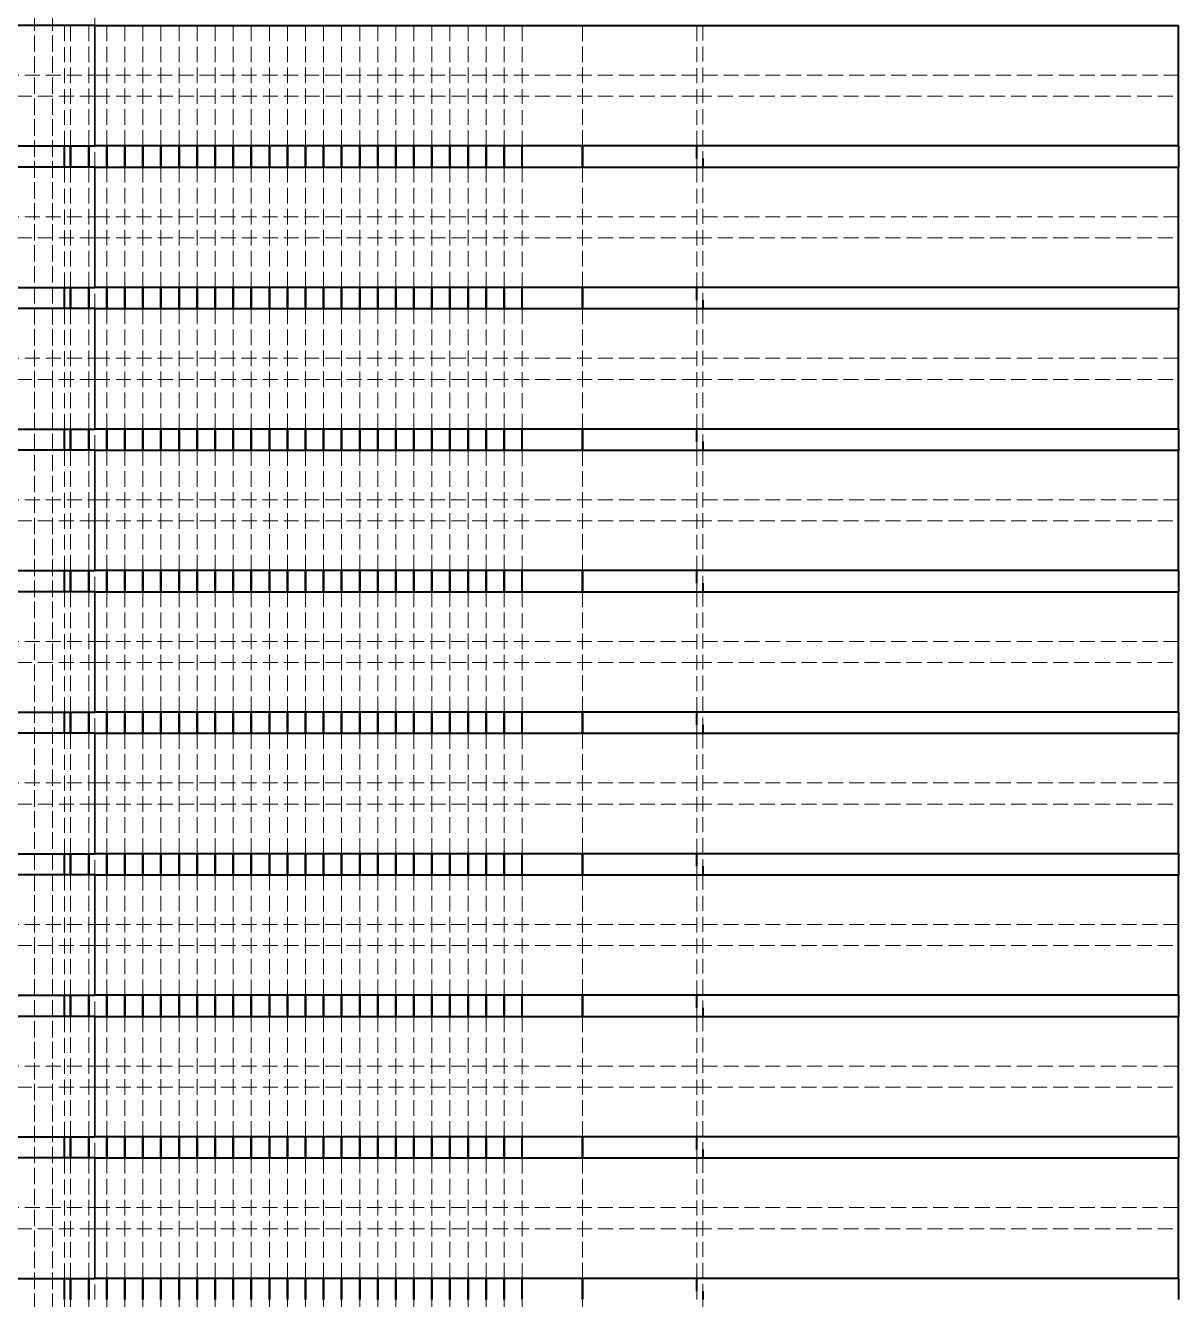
# Model space of a CAD drawing. Header units: millimetres. Extents: x 0 to 630, y 0 to 446.
# Drawn here: x 362.35 to 381.5, y 157.07 to 178.22 of the extents above; entities that cross this region are included whole.
import ezdxf

# ---------------------------------------------------------------- set-up
doc = ezdxf.new("R2010")
doc.units = ezdxf.units.MM
doc.header["$LTSCALE"] = 1.5
doc.linetypes.add('DASHED', pattern=[0.2067, 0.1654, -0.0413])
for name, color, linetype, lineweight, true_color in [('가려진 것(ISO)', 2, 'DASHED', 18, 0xffff00), ('가려진 좁은 것(ISO)', 2, 'DASHED', 18, 0xffff00), ('가시적인 것(ISO)', 3, 'Continuous', 40, 0x00ff00), ('가시적인 좁은 것(ISO)', 3, 'Continuous', 35, 0x00ff00)]:
    doc.layers.add(name, color=color, linetype=linetype, lineweight=lineweight, true_color=true_color)

msp = doc.modelspace()

# ---------------------------------------------------------------- linework, layer by layer
at = {"layer": '가려진 것(ISO)'}
for p, q in [((362.502, 138.444), (362.502, 239.319)), ((362.502, 239.319), (362.502, 138.444)), ((362.802, 138.444), (362.802, 239.319)), ((362.802, 239.319), (362.802, 138.444)), ((363.002, 176.219), (363.002, 178.219)), ((363.102, 176.219), (363.102, 178.219)), ((363.102, 178.219), (363.102, 176.219)), ((363.402, 176.219), (363.402, 178.219)), ((363.402, 178.219), (363.402, 176.219)), ((363.702, 176.219), (363.702, 178.219)), ((363.702, 178.219), (363.702, 176.219)), ((364.002, 176.219), (364.002, 178.219)), ((364.002, 178.219), (364.002, 176.219)), ((364.302, 176.219), (364.302, 178.219)), ((364.302, 178.219), (364.302, 176.219)), ((364.602, 176.219), (364.602, 178.219)), ((364.602, 178.219), (364.602, 176.219)), ((364.902, 176.219), (364.902, 178.219)), ((364.902, 178.219), (364.902, 176.219)), ((365.202, 176.219), (365.202, 178.219)), ((365.202, 178.219), (365.202, 176.219)), ((365.502, 176.219), (365.502, 178.219)), ((365.502, 178.219), (365.502, 176.219)), ((365.802, 176.219), (365.802, 178.219)), ((365.802, 178.219), (365.802, 176.219)), ((366.102, 176.219), (366.102, 178.219)), ((366.102, 178.219), (366.102, 176.219)), ((366.402, 176.219), (366.402, 178.219)), ((366.402, 178.219), (366.402, 176.219)), ((366.702, 176.219), (366.702, 178.219)), ((366.702, 178.219), (366.702, 176.219)), ((367.002, 176.219), (367.002, 178.219)), ((367.002, 178.219), (367.002, 176.219)), ((367.302, 176.219), (367.302, 178.219)), ((367.302, 178.219), (367.302, 176.219)), ((367.602, 176.219), (367.602, 178.219)), ((367.602, 178.219), (367.602, 176.219)), ((367.902, 176.219), (367.902, 178.219)), ((367.902, 178.219), (367.902, 176.219)), ((368.202, 176.219), (368.202, 178.219)), ((368.202, 178.219), (368.202, 176.219)), ((368.502, 176.219), (368.502, 178.219)), ((368.502, 178.219), (368.502, 176.219)), ((368.802, 176.219), (368.802, 178.219)), ((368.802, 178.219), (368.802, 176.219)), ((369.102, 176.219), (369.102, 178.219)), ((369.102, 178.219), (369.102, 176.219)), ((369.402, 176.219), (369.402, 178.219)), ((369.402, 178.219), (369.402, 176.219)), ((369.702, 176.219), (369.702, 178.219)), ((369.702, 178.219), (369.702, 176.219)), ((370.002, 176.219), (370.002, 178.219)), ((370.002, 178.219), (370.002, 176.219)), ((370.302, 176.219), (370.302, 178.219)), ((370.302, 178.219), (370.302, 176.219)), ((370.602, 176.219), (370.602, 178.219)), ((371.602, 176.219), (371.602, 178.219)), ((371.602, 178.219), (371.602, 176.219)), ((373.602, 178.219), (373.602, 176.01)), ((363.002, 173.869), (363.002, 175.869)), ((363.102, 173.869), (363.102, 175.869)), ((363.102, 175.869), (363.102, 173.869)), ((363.402, 173.869), (363.402, 175.869)), ((363.402, 175.869), (363.402, 173.869)), ((363.702, 173.869), (363.702, 175.869)), ((363.702, 175.869), (363.702, 173.869)), ((364.002, 173.869), (364.002, 175.869)), ((364.002, 175.869), (364.002, 173.869)), ((364.302, 173.869), (364.302, 175.869)), ((364.302, 175.869), (364.302, 173.869)), ((364.602, 173.869), (364.602, 175.869)), ((364.602, 175.869), (364.602, 173.869)), ((364.902, 173.869), (364.902, 175.869)), ((364.902, 175.869), (364.902, 173.869)), ((365.202, 173.869), (365.202, 175.869)), ((365.202, 175.869), (365.202, 173.869)), ((365.502, 173.869), (365.502, 175.869)), ((365.502, 175.869), (365.502, 173.869)), ((365.802, 173.869), (365.802, 175.869)), ((365.802, 175.869), (365.802, 173.869)), ((366.102, 173.869), (366.102, 175.869)), ((366.102, 175.869), (366.102, 173.869)), ((366.402, 173.869), (366.402, 175.869)), ((366.402, 175.869), (366.402, 173.869)), ((366.702, 173.869), (366.702, 175.869)), ((366.702, 175.869), (366.702, 173.869)), ((367.002, 173.869), (367.002, 175.869)), ((367.002, 175.869), (367.002, 173.869)), ((367.302, 173.869), (367.302, 175.869)), ((367.302, 175.869), (367.302, 173.869)), ((367.602, 173.869), (367.602, 175.869)), ((367.602, 175.869), (367.602, 173.869)), ((367.902, 173.869), (367.902, 175.869)), ((367.902, 175.869), (367.902, 173.869)), ((368.202, 173.869), (368.202, 175.869)), ((368.202, 175.869), (368.202, 173.869)), ((368.502, 173.869), (368.502, 175.869)), ((368.502, 175.869), (368.502, 173.869)), ((368.802, 173.869), (368.802, 175.869)), ((368.802, 175.869), (368.802, 173.869)), ((369.102, 173.869), (369.102, 175.869)), ((369.102, 175.869), (369.102, 173.869)), ((369.402, 173.869), (369.402, 175.869)), ((369.402, 175.869), (369.402, 173.869)), ((369.702, 173.869), (369.702, 175.869)), ((369.702, 175.869), (369.702, 173.869)), ((370.002, 173.869), (370.002, 175.869)), ((370.002, 175.869), (370.002, 173.869)), ((370.302, 173.869), (370.302, 175.869)), ((370.302, 175.869), (370.302, 173.869)), ((370.602, 173.869), (370.602, 175.869)), ((371.602, 173.869), (371.602, 175.869)), ((371.602, 175.869), (371.602, 173.869)), ((373.602, 175.869), (373.602, 173.66)), ((363.002, 171.519), (363.002, 173.519)), ((363.102, 171.519), (363.102, 173.519)), ((363.102, 173.519), (363.102, 171.519)), ((363.402, 171.519), (363.402, 173.519)), ((363.402, 173.519), (363.402, 171.519)), ((363.702, 171.519), (363.702, 173.519)), ((363.702, 173.519), (363.702, 171.519)), ((364.002, 171.519), (364.002, 173.519)), ((364.002, 173.519), (364.002, 171.519)), ((364.302, 171.519), (364.302, 173.519)), ((364.302, 173.519), (364.302, 171.519)), ((364.602, 171.519), (364.602, 173.519)), ((364.602, 173.519), (364.602, 171.519)), ((364.902, 171.519), (364.902, 173.519)), ((364.902, 173.519), (364.902, 171.519)), ((365.202, 171.519), (365.202, 173.519)), ((365.202, 173.519), (365.202, 171.519)), ((365.502, 171.519), (365.502, 173.519)), ((365.502, 173.519), (365.502, 171.519)), ((365.802, 171.519), (365.802, 173.519)), ((365.802, 173.519), (365.802, 171.519)), ((366.102, 171.519), (366.102, 173.519)), ((366.102, 173.519), (366.102, 171.519)), ((366.402, 171.519), (366.402, 173.519)), ((366.402, 173.519), (366.402, 171.519)), ((366.702, 171.519), (366.702, 173.519)), ((366.702, 173.519), (366.702, 171.519)), ((367.002, 171.519), (367.002, 173.519)), ((367.002, 173.519), (367.002, 171.519)), ((367.302, 171.519), (367.302, 173.519)), ((367.302, 173.519), (367.302, 171.519)), ((367.602, 171.519), (367.602, 173.519)), ((367.602, 173.519), (367.602, 171.519)), ((367.902, 171.519), (367.902, 173.519)), ((367.902, 173.519), (367.902, 171.519)), ((368.202, 171.519), (368.202, 173.519)), ((368.202, 173.519), (368.202, 171.519)), ((368.502, 171.519), (368.502, 173.519)), ((368.502, 173.519), (368.502, 171.519)), ((368.802, 171.519), (368.802, 173.519)), ((368.802, 173.519), (368.802, 171.519)), ((369.102, 171.519), (369.102, 173.519)), ((369.102, 173.519), (369.102, 171.519)), ((369.402, 171.519), (369.402, 173.519)), ((369.402, 173.519), (369.402, 171.519)), ((369.702, 171.519), (369.702, 173.519)), ((369.702, 173.519), (369.702, 171.519)), ((370.002, 171.519), (370.002, 173.519)), ((370.002, 173.519), (370.002, 171.519)), ((370.302, 171.519), (370.302, 173.519)), ((370.302, 173.519), (370.302, 171.519)), ((370.602, 171.519), (370.602, 173.519)), ((371.602, 171.519), (371.602, 173.519)), ((371.602, 173.519), (371.602, 171.519)), ((373.602, 173.519), (373.602, 171.31)), ((363.002, 169.169), (363.002, 171.169)), ((363.102, 169.169), (363.102, 171.169)), ((363.102, 171.169), (363.102, 169.169)), ((363.402, 169.169), (363.402, 171.169)), ((363.402, 171.169), (363.402, 169.169)), ((363.702, 169.169), (363.702, 171.169)), ((363.702, 171.169), (363.702, 169.169)), ((364.002, 169.169), (364.002, 171.169)), ((364.002, 171.169), (364.002, 169.169)), ((364.302, 169.169), (364.302, 171.169)), ((364.302, 171.169), (364.302, 169.169)), ((364.602, 169.169), (364.602, 171.169)), ((364.602, 171.169), (364.602, 169.169)), ((364.902, 169.169), (364.902, 171.169)), ((364.902, 171.169), (364.902, 169.169)), ((365.202, 169.169), (365.202, 171.169)), ((365.202, 171.169), (365.202, 169.169)), ((365.502, 169.169), (365.502, 171.169)), ((365.502, 171.169), (365.502, 169.169)), ((365.802, 169.169), (365.802, 171.169)), ((365.802, 171.169), (365.802, 169.169)), ((366.102, 169.169), (366.102, 171.169)), ((366.102, 171.169), (366.102, 169.169)), ((366.402, 169.169), (366.402, 171.169)), ((366.402, 171.169), (366.402, 169.169)), ((366.702, 169.169), (366.702, 171.169)), ((366.702, 171.169), (366.702, 169.169)), ((367.002, 169.169), (367.002, 171.169)), ((367.002, 171.169), (367.002, 169.169)), ((367.302, 169.169), (367.302, 171.169)), ((367.302, 171.169), (367.302, 169.169)), ((367.602, 169.169), (367.602, 171.169)), ((367.602, 171.169), (367.602, 169.169)), ((367.902, 169.169), (367.902, 171.169)), ((367.902, 171.169), (367.902, 169.169)), ((368.202, 169.169), (368.202, 171.169)), ((368.202, 171.169), (368.202, 169.169)), ((368.502, 169.169), (368.502, 171.169)), ((368.502, 171.169), (368.502, 169.169)), ((368.802, 169.169), (368.802, 171.169)), ((368.802, 171.169), (368.802, 169.169)), ((369.102, 169.169), (369.102, 171.169)), ((369.102, 171.169), (369.102, 169.169)), ((369.402, 169.169), (369.402, 171.169)), ((369.402, 171.169), (369.402, 169.169)), ((369.702, 169.169), (369.702, 171.169)), ((369.702, 171.169), (369.702, 169.169)), ((370.002, 169.169), (370.002, 171.169)), ((370.002, 171.169), (370.002, 169.169)), ((370.302, 169.169), (370.302, 171.169)), ((370.302, 171.169), (370.302, 169.169)), ((370.602, 169.169), (370.602, 171.169)), ((371.602, 169.169), (371.602, 171.169)), ((371.602, 171.169), (371.602, 169.169)), ((373.602, 171.169), (373.602, 168.96)), ((363.002, 166.819), (363.002, 168.819)), ((363.102, 166.819), (363.102, 168.819)), ((363.102, 168.819), (363.102, 166.819)), ((363.402, 166.819), (363.402, 168.819)), ((363.402, 168.819), (363.402, 166.819)), ((363.702, 166.819), (363.702, 168.819)), ((363.702, 168.819), (363.702, 166.819)), ((364.002, 166.819), (364.002, 168.819)), ((364.002, 168.819), (364.002, 166.819)), ((364.302, 166.819), (364.302, 168.819)), ((364.302, 168.819), (364.302, 166.819)), ((364.602, 166.819), (364.602, 168.819)), ((364.602, 168.819), (364.602, 166.819)), ((364.902, 166.819), (364.902, 168.819)), ((364.902, 168.819), (364.902, 166.819)), ((365.202, 166.819), (365.202, 168.819)), ((365.202, 168.819), (365.202, 166.819)), ((365.502, 166.819), (365.502, 168.819)), ((365.502, 168.819), (365.502, 166.819)), ((365.802, 166.819), (365.802, 168.819)), ((365.802, 168.819), (365.802, 166.819)), ((366.102, 166.819), (366.102, 168.819)), ((366.102, 168.819), (366.102, 166.819)), ((366.402, 166.819), (366.402, 168.819)), ((366.402, 168.819), (366.402, 166.819)), ((366.702, 166.819), (366.702, 168.819)), ((366.702, 168.819), (366.702, 166.819)), ((367.002, 166.819), (367.002, 168.819)), ((367.002, 168.819), (367.002, 166.819)), ((367.302, 166.819), (367.302, 168.819)), ((367.302, 168.819), (367.302, 166.819)), ((367.602, 166.819), (367.602, 168.819)), ((367.602, 168.819), (367.602, 166.819)), ((367.902, 166.819), (367.902, 168.819)), ((367.902, 168.819), (367.902, 166.819)), ((368.202, 166.819), (368.202, 168.819)), ((368.202, 168.819), (368.202, 166.819)), ((368.502, 166.819), (368.502, 168.819)), ((368.502, 168.819), (368.502, 166.819)), ((368.802, 166.819), (368.802, 168.819)), ((368.802, 168.819), (368.802, 166.819)), ((369.102, 166.819), (369.102, 168.819)), ((369.102, 168.819), (369.102, 166.819)), ((369.402, 166.819), (369.402, 168.819)), ((369.402, 168.819), (369.402, 166.819)), ((369.702, 166.819), (369.702, 168.819)), ((369.702, 168.819), (369.702, 166.819)), ((370.002, 166.819), (370.002, 168.819)), ((370.002, 168.819), (370.002, 166.819)), ((370.302, 166.819), (370.302, 168.819)), ((370.302, 168.819), (370.302, 166.819)), ((370.602, 166.819), (370.602, 168.819)), ((371.602, 166.819), (371.602, 168.819)), ((371.602, 168.819), (371.602, 166.819)), ((373.602, 168.819), (373.602, 166.61)), ((363.002, 164.469), (363.002, 166.469)), ((363.102, 164.469), (363.102, 166.469)), ((363.102, 166.469), (363.102, 164.469)), ((363.402, 164.469), (363.402, 166.469)), ((363.402, 166.469), (363.402, 164.469)), ((363.702, 164.469), (363.702, 166.469)), ((363.702, 166.469), (363.702, 164.469)), ((364.002, 164.469), (364.002, 166.469)), ((364.002, 166.469), (364.002, 164.469)), ((364.302, 164.469), (364.302, 166.469)), ((364.302, 166.469), (364.302, 164.469)), ((364.602, 164.469), (364.602, 166.469)), ((364.602, 166.469), (364.602, 164.469)), ((364.902, 164.469), (364.902, 166.469)), ((364.902, 166.469), (364.902, 164.469)), ((365.202, 164.469), (365.202, 166.469)), ((365.202, 166.469), (365.202, 164.469)), ((365.502, 164.469), (365.502, 166.469)), ((365.502, 166.469), (365.502, 164.469)), ((365.802, 164.469), (365.802, 166.469)), ((365.802, 166.469), (365.802, 164.469)), ((366.102, 164.469), (366.102, 166.469)), ((366.102, 166.469), (366.102, 164.469)), ((366.402, 164.469), (366.402, 166.469)), ((366.402, 166.469), (366.402, 164.469)), ((366.702, 164.469), (366.702, 166.469)), ((366.702, 166.469), (366.702, 164.469)), ((367.002, 164.469), (367.002, 166.469)), ((367.002, 166.469), (367.002, 164.469)), ((367.302, 164.469), (367.302, 166.469)), ((367.302, 166.469), (367.302, 164.469)), ((367.602, 164.469), (367.602, 166.469)), ((367.602, 166.469), (367.602, 164.469)), ((367.902, 164.469), (367.902, 166.469)), ((367.902, 166.469), (367.902, 164.469)), ((368.202, 164.469), (368.202, 166.469)), ((368.202, 166.469), (368.202, 164.469)), ((368.502, 164.469), (368.502, 166.469)), ((368.502, 166.469), (368.502, 164.469)), ((368.802, 164.469), (368.802, 166.469)), ((368.802, 166.469), (368.802, 164.469)), ((369.102, 164.469), (369.102, 166.469)), ((369.102, 166.469), (369.102, 164.469)), ((369.402, 164.469), (369.402, 166.469)), ((369.402, 166.469), (369.402, 164.469)), ((369.702, 164.469), (369.702, 166.469)), ((369.702, 166.469), (369.702, 164.469)), ((370.002, 164.469), (370.002, 166.469)), ((370.002, 166.469), (370.002, 164.469)), ((370.302, 164.469), (370.302, 166.469)), ((370.302, 166.469), (370.302, 164.469)), ((370.602, 164.469), (370.602, 166.469)), ((371.602, 164.469), (371.602, 166.469)), ((371.602, 166.469), (371.602, 164.469)), ((373.602, 166.469), (373.602, 164.26)), ((363.002, 162.119), (363.002, 164.119)), ((363.102, 162.119), (363.102, 164.119)), ((363.102, 164.119), (363.102, 162.119)), ((363.402, 162.119), (363.402, 164.119)), ((363.402, 164.119), (363.402, 162.119)), ((363.702, 162.119), (363.702, 164.119)), ((363.702, 164.119), (363.702, 162.119)), ((364.002, 162.119), (364.002, 164.119)), ((364.002, 164.119), (364.002, 162.119)), ((364.302, 162.119), (364.302, 164.119)), ((364.302, 164.119), (364.302, 162.119)), ((364.602, 162.119), (364.602, 164.119)), ((364.602, 164.119), (364.602, 162.119)), ((364.902, 162.119), (364.902, 164.119)), ((364.902, 164.119), (364.902, 162.119)), ((365.202, 162.119), (365.202, 164.119)), ((365.202, 164.119), (365.202, 162.119)), ((365.502, 162.119), (365.502, 164.119)), ((365.502, 164.119), (365.502, 162.119)), ((365.802, 162.119), (365.802, 164.119)), ((365.802, 164.119), (365.802, 162.119)), ((366.102, 162.119), (366.102, 164.119)), ((366.102, 164.119), (366.102, 162.119)), ((366.402, 162.119), (366.402, 164.119)), ((366.402, 164.119), (366.402, 162.119)), ((366.702, 162.119), (366.702, 164.119)), ((366.702, 164.119), (366.702, 162.119)), ((367.002, 162.119), (367.002, 164.119)), ((367.002, 164.119), (367.002, 162.119)), ((367.302, 162.119), (367.302, 164.119)), ((367.302, 164.119), (367.302, 162.119)), ((367.602, 162.119), (367.602, 164.119)), ((367.602, 164.119), (367.602, 162.119)), ((367.902, 162.119), (367.902, 164.119)), ((367.902, 164.119), (367.902, 162.119)), ((368.202, 162.119), (368.202, 164.119)), ((368.202, 164.119), (368.202, 162.119)), ((368.502, 162.119), (368.502, 164.119)), ((368.502, 164.119), (368.502, 162.119)), ((368.802, 162.119), (368.802, 164.119)), ((368.802, 164.119), (368.802, 162.119)), ((369.102, 162.119), (369.102, 164.119)), ((369.102, 164.119), (369.102, 162.119)), ((369.402, 162.119), (369.402, 164.119)), ((369.402, 164.119), (369.402, 162.119)), ((369.702, 162.119), (369.702, 164.119)), ((369.702, 164.119), (369.702, 162.119)), ((370.002, 162.119), (370.002, 164.119)), ((370.002, 164.119), (370.002, 162.119)), ((370.302, 162.119), (370.302, 164.119)), ((370.302, 164.119), (370.302, 162.119)), ((370.602, 162.119), (370.602, 164.119)), ((371.602, 162.119), (371.602, 164.119)), ((371.602, 164.119), (371.602, 162.119)), ((373.602, 164.119), (373.602, 161.91)), ((363.002, 159.769), (363.002, 161.769)), ((363.102, 159.769), (363.102, 161.769)), ((363.102, 161.769), (363.102, 159.769)), ((363.402, 159.769), (363.402, 161.769)), ((363.402, 161.769), (363.402, 159.769)), ((363.702, 159.769), (363.702, 161.769)), ((363.702, 161.769), (363.702, 159.769)), ((364.002, 159.769), (364.002, 161.769)), ((364.002, 161.769), (364.002, 159.769)), ((364.302, 159.769), (364.302, 161.769)), ((364.302, 161.769), (364.302, 159.769)), ((364.602, 159.769), (364.602, 161.769)), ((364.602, 161.769), (364.602, 159.769)), ((364.902, 159.769), (364.902, 161.769)), ((364.902, 161.769), (364.902, 159.769)), ((365.202, 159.769), (365.202, 161.769)), ((365.202, 161.769), (365.202, 159.769)), ((365.502, 159.769), (365.502, 161.769)), ((365.502, 161.769), (365.502, 159.769)), ((365.802, 159.769), (365.802, 161.769)), ((365.802, 161.769), (365.802, 159.769)), ((366.102, 159.769), (366.102, 161.769)), ((366.102, 161.769), (366.102, 159.769)), ((366.402, 159.769), (366.402, 161.769)), ((366.402, 161.769), (366.402, 159.769)), ((366.702, 159.769), (366.702, 161.769)), ((366.702, 161.769), (366.702, 159.769)), ((367.002, 159.769), (367.002, 161.769)), ((367.002, 161.769), (367.002, 159.769)), ((367.302, 159.769), (367.302, 161.769)), ((367.302, 161.769), (367.302, 159.769)), ((367.602, 159.769), (367.602, 161.769)), ((367.602, 161.769), (367.602, 159.769)), ((367.902, 159.769), (367.902, 161.769)), ((367.902, 161.769), (367.902, 159.769)), ((368.202, 159.769), (368.202, 161.769)), ((368.202, 161.769), (368.202, 159.769)), ((368.502, 159.769), (368.502, 161.769)), ((368.502, 161.769), (368.502, 159.769)), ((368.802, 159.769), (368.802, 161.769)), ((368.802, 161.769), (368.802, 159.769)), ((369.102, 159.769), (369.102, 161.769)), ((369.102, 161.769), (369.102, 159.769)), ((369.402, 159.769), (369.402, 161.769)), ((369.402, 161.769), (369.402, 159.769)), ((369.702, 159.769), (369.702, 161.769)), ((369.702, 161.769), (369.702, 159.769)), ((370.002, 159.769), (370.002, 161.769)), ((370.002, 161.769), (370.002, 159.769)), ((370.302, 159.769), (370.302, 161.769)), ((370.302, 161.769), (370.302, 159.769)), ((370.602, 159.769), (370.602, 161.769)), ((371.602, 159.769), (371.602, 161.769)), ((371.602, 161.769), (371.602, 159.769)), ((373.602, 161.769), (373.602, 159.56)), ((363.002, 157.419), (363.002, 159.419)), ((363.102, 157.419), (363.102, 159.419)), ((363.102, 159.419), (363.102, 157.419)), ((363.402, 157.419), (363.402, 159.419)), ((363.402, 159.419), (363.402, 157.419)), ((363.702, 157.419), (363.702, 159.419)), ((363.702, 159.419), (363.702, 157.419)), ((364.002, 157.419), (364.002, 159.419)), ((364.002, 159.419), (364.002, 157.419)), ((364.302, 157.419), (364.302, 159.419)), ((364.302, 159.419), (364.302, 157.419)), ((364.602, 157.419), (364.602, 159.419)), ((364.602, 159.419), (364.602, 157.419)), ((364.902, 157.419), (364.902, 159.419)), ((364.902, 159.419), (364.902, 157.419)), ((365.202, 157.419), (365.202, 159.419)), ((365.202, 159.419), (365.202, 157.419)), ((365.502, 157.419), (365.502, 159.419)), ((365.502, 159.419), (365.502, 157.419)), ((365.802, 157.419), (365.802, 159.419)), ((365.802, 159.419), (365.802, 157.419)), ((366.102, 157.419), (366.102, 159.419)), ((366.102, 159.419), (366.102, 157.419)), ((366.402, 157.419), (366.402, 159.419)), ((366.402, 159.419), (366.402, 157.419)), ((366.702, 157.419), (366.702, 159.419)), ((366.702, 159.419), (366.702, 157.419)), ((367.002, 157.419), (367.002, 159.419)), ((367.002, 159.419), (367.002, 157.419)), ((367.302, 157.419), (367.302, 159.419)), ((367.302, 159.419), (367.302, 157.419)), ((367.602, 157.419), (367.602, 159.419)), ((367.602, 159.419), (367.602, 157.419)), ((367.902, 157.419), (367.902, 159.419)), ((367.902, 159.419), (367.902, 157.419)), ((368.202, 157.419), (368.202, 159.419)), ((368.202, 159.419), (368.202, 157.419)), ((368.502, 157.419), (368.502, 159.419)), ((368.502, 159.419), (368.502, 157.419)), ((368.802, 157.419), (368.802, 159.419)), ((368.802, 159.419), (368.802, 157.419)), ((369.102, 157.419), (369.102, 159.419)), ((369.102, 159.419), (369.102, 157.419)), ((369.402, 157.419), (369.402, 159.419)), ((369.402, 159.419), (369.402, 157.419)), ((369.702, 157.419), (369.702, 159.419)), ((369.702, 159.419), (369.702, 157.419)), ((370.002, 157.419), (370.002, 159.419)), ((370.002, 159.419), (370.002, 157.419)), ((370.302, 157.419), (370.302, 159.419)), ((370.302, 159.419), (370.302, 157.419)), ((370.602, 157.419), (370.602, 159.419)), ((371.602, 157.419), (371.602, 159.419)), ((371.602, 159.419), (371.602, 157.419)), ((373.602, 159.419), (373.602, 157.21)), ((363.002, 155.069), (363.002, 157.069)), ((363.102, 155.069), (363.102, 157.069)), ((363.102, 157.069), (363.102, 155.069)), ((363.402, 155.069), (363.402, 157.069)), ((363.402, 157.069), (363.402, 155.069)), ((363.702, 155.069), (363.702, 157.069)), ((363.702, 157.069), (363.702, 155.069)), ((364.002, 155.069), (364.002, 157.069)), ((364.002, 157.069), (364.002, 155.069)), ((364.302, 155.069), (364.302, 157.069)), ((364.302, 157.069), (364.302, 155.069)), ((364.602, 155.069), (364.602, 157.069)), ((364.602, 157.069), (364.602, 155.069)), ((364.902, 155.069), (364.902, 157.069)), ((364.902, 157.069), (364.902, 155.069)), ((365.202, 155.069), (365.202, 157.069)), ((365.202, 157.069), (365.202, 155.069)), ((365.502, 155.069), (365.502, 157.069)), ((365.502, 157.069), (365.502, 155.069)), ((365.802, 155.069), (365.802, 157.069)), ((365.802, 157.069), (365.802, 155.069)), ((366.102, 155.069), (366.102, 157.069)), ((366.102, 157.069), (366.102, 155.069)), ((366.402, 155.069), (366.402, 157.069)), ((366.402, 157.069), (366.402, 155.069)), ((366.702, 155.069), (366.702, 157.069)), ((366.702, 157.069), (366.702, 155.069)), ((367.002, 155.069), (367.002, 157.069)), ((367.002, 157.069), (367.002, 155.069)), ((367.302, 155.069), (367.302, 157.069)), ((367.302, 157.069), (367.302, 155.069)), ((367.602, 155.069), (367.602, 157.069)), ((367.602, 157.069), (367.602, 155.069)), ((367.902, 155.069), (367.902, 157.069)), ((367.902, 157.069), (367.902, 155.069)), ((368.202, 155.069), (368.202, 157.069)), ((368.202, 157.069), (368.202, 155.069)), ((368.502, 155.069), (368.502, 157.069)), ((368.502, 157.069), (368.502, 155.069)), ((368.802, 155.069), (368.802, 157.069)), ((368.802, 157.069), (368.802, 155.069)), ((369.102, 155.069), (369.102, 157.069)), ((369.102, 157.069), (369.102, 155.069)), ((369.402, 155.069), (369.402, 157.069)), ((369.402, 157.069), (369.402, 155.069)), ((369.702, 155.069), (369.702, 157.069)), ((369.702, 157.069), (369.702, 155.069)), ((370.002, 155.069), (370.002, 157.069)), ((370.002, 157.069), (370.002, 155.069)), ((370.302, 155.069), (370.302, 157.069)), ((370.302, 157.069), (370.302, 155.069)), ((370.602, 155.069), (370.602, 157.069)), ((371.602, 155.069), (371.602, 157.069)), ((373.602, 157.069), (373.602, 154.86))]:
    msp.add_line(p, q, dxfattribs=at)
at = {"layer": '가려진 것(ISO)', "color": 1, "true_color": 0xff0000}
for p, q in [((373.502, 176.219), (373.502, 178.219)), ((342.502, 177.394), (363.502, 177.394)), ((363.502, 177.394), (373.502, 177.394)), ((381.502, 177.394), (373.502, 177.394)), ((363.502, 177.044), (342.502, 177.044)), ((373.502, 177.044), (363.502, 177.044)), ((373.502, 177.044), (381.502, 177.044)), ((373.502, 175.869), (373.502, 176.01)), ((373.502, 173.869), (373.502, 175.869)), ((342.502, 175.044), (363.502, 175.044)), ((363.502, 175.044), (373.502, 175.044)), ((381.502, 175.044), (373.502, 175.044)), ((363.502, 174.694), (342.502, 174.694)), ((373.502, 174.694), (363.502, 174.694)), ((373.502, 174.694), (381.502, 174.694)), ((373.502, 173.519), (373.502, 173.66)), ((373.502, 171.519), (373.502, 173.519)), ((342.502, 172.694), (363.502, 172.694)), ((363.502, 172.694), (373.502, 172.694)), ((381.502, 172.694), (373.502, 172.694)), ((363.502, 172.344), (342.502, 172.344)), ((373.502, 172.344), (363.502, 172.344)), ((373.502, 172.344), (381.502, 172.344)), ((373.502, 171.169), (373.502, 171.31)), ((373.502, 169.169), (373.502, 171.169)), ((342.502, 170.344), (363.502, 170.344)), ((363.502, 170.344), (373.502, 170.344)), ((381.502, 170.344), (373.502, 170.344)), ((363.502, 169.994), (342.502, 169.994)), ((373.502, 169.994), (363.502, 169.994)), ((373.502, 169.994), (381.502, 169.994)), ((373.502, 168.819), (373.502, 168.96)), ((373.502, 166.819), (373.502, 168.819)), ((342.502, 167.994), (363.502, 167.994)), ((363.502, 167.994), (373.502, 167.994)), ((381.502, 167.994), (373.502, 167.994)), ((363.502, 167.644), (342.502, 167.644)), ((373.502, 167.644), (363.502, 167.644)), ((373.502, 167.644), (381.502, 167.644)), ((373.502, 166.469), (373.502, 166.61)), ((373.502, 164.469), (373.502, 166.469)), ((342.502, 165.644), (363.502, 165.644)), ((363.502, 165.644), (373.502, 165.644)), ((381.502, 165.644), (373.502, 165.644)), ((363.502, 165.294), (342.502, 165.294)), ((373.502, 165.294), (363.502, 165.294)), ((373.502, 165.294), (381.502, 165.294)), ((373.502, 164.119), (373.502, 164.26)), ((373.502, 162.119), (373.502, 164.119)), ((342.502, 163.294), (363.502, 163.294)), ((363.502, 163.294), (373.502, 163.294)), ((381.502, 163.294), (373.502, 163.294)), ((363.502, 162.944), (342.502, 162.944)), ((373.502, 162.944), (363.502, 162.944)), ((373.502, 162.944), (381.502, 162.944)), ((373.502, 161.769), (373.502, 161.91)), ((373.502, 159.769), (373.502, 161.769)), ((342.502, 160.944), (363.502, 160.944)), ((363.502, 160.944), (373.502, 160.944)), ((381.502, 160.944), (373.502, 160.944)), ((363.502, 160.594), (342.502, 160.594)), ((373.502, 160.594), (363.502, 160.594)), ((373.502, 160.594), (381.502, 160.594)), ((373.502, 159.419), (373.502, 159.56)), ((373.502, 157.419), (373.502, 159.419)), ((342.502, 158.594), (363.502, 158.594)), ((363.502, 158.594), (373.502, 158.594)), ((381.502, 158.594), (373.502, 158.594)), ((363.502, 158.244), (342.502, 158.244)), ((373.502, 158.244), (363.502, 158.244)), ((373.502, 158.244), (381.502, 158.244)), ((373.502, 157.069), (373.502, 157.21))]:
    msp.add_line(p, q, dxfattribs=at)
at = {"layer": '가려진 좁은 것(ISO)', "color": 1, "true_color": 0xff0000}
for p, q in [((363.502, 178.219), (363.502, 178.569)), ((363.502, 175.869), (363.502, 176.219)), ((363.502, 173.519), (363.502, 173.869)), ((363.502, 171.169), (363.502, 171.519)), ((363.502, 168.819), (363.502, 169.169)), ((363.502, 166.469), (363.502, 166.819)), ((363.502, 164.119), (363.502, 164.469)), ((363.502, 161.769), (363.502, 162.119)), ((363.502, 159.419), (363.502, 159.769)), ((363.502, 157.069), (363.502, 157.419))]:
    msp.add_line(p, q, dxfattribs=at)
at = {"layer": '가시적인 것(ISO)', "color": 1, "true_color": 0xff0000}
for p, q in [((363.502, 178.219), (342.502, 178.219)), ((363.502, 178.219), (381.502, 178.219)), ((381.502, 176.219), (381.502, 178.219)), ((342.502, 176.219), (363.502, 176.219)), ((381.502, 176.219), (363.502, 176.219)), ((373.502, 176.01), (373.502, 176.219)), ((381.502, 176.219), (381.502, 175.869)), ((363.502, 175.869), (342.502, 175.869)), ((363.502, 175.869), (381.502, 175.869)), ((381.502, 173.869), (381.502, 175.869)), ((342.502, 173.869), (363.502, 173.869)), ((381.502, 173.869), (363.502, 173.869)), ((373.502, 173.66), (373.502, 173.869)), ((381.502, 173.869), (381.502, 173.519)), ((363.502, 173.519), (342.502, 173.519)), ((363.502, 173.519), (381.502, 173.519)), ((381.502, 171.519), (381.502, 173.519)), ((342.502, 171.519), (363.502, 171.519)), ((381.502, 171.519), (363.502, 171.519)), ((373.502, 171.31), (373.502, 171.519)), ((381.502, 171.519), (381.502, 171.169)), ((363.502, 171.169), (342.502, 171.169)), ((363.502, 171.169), (381.502, 171.169)), ((381.502, 169.169), (381.502, 171.169)), ((342.502, 169.169), (363.502, 169.169)), ((381.502, 169.169), (363.502, 169.169)), ((373.502, 168.96), (373.502, 169.169)), ((381.502, 169.169), (381.502, 168.819)), ((363.502, 168.819), (342.502, 168.819)), ((363.502, 168.819), (381.502, 168.819)), ((381.502, 166.819), (381.502, 168.819)), ((342.502, 166.819), (363.502, 166.819)), ((381.502, 166.819), (363.502, 166.819)), ((373.502, 166.61), (373.502, 166.819)), ((381.502, 166.819), (381.502, 166.469)), ((363.502, 166.469), (342.502, 166.469)), ((363.502, 166.469), (381.502, 166.469)), ((381.502, 164.469), (381.502, 166.469)), ((342.502, 164.469), (363.502, 164.469)), ((381.502, 164.469), (363.502, 164.469)), ((373.502, 164.26), (373.502, 164.469)), ((381.502, 164.469), (381.502, 164.119)), ((363.502, 164.119), (342.502, 164.119)), ((363.502, 164.119), (381.502, 164.119)), ((381.502, 162.119), (381.502, 164.119)), ((342.502, 162.119), (363.502, 162.119)), ((381.502, 162.119), (363.502, 162.119)), ((373.502, 161.91), (373.502, 162.119)), ((381.502, 162.119), (381.502, 161.769)), ((363.502, 161.769), (342.502, 161.769)), ((363.502, 161.769), (381.502, 161.769)), ((381.502, 159.769), (381.502, 161.769)), ((342.502, 159.769), (363.502, 159.769)), ((381.502, 159.769), (363.502, 159.769)), ((373.502, 159.56), (373.502, 159.769)), ((381.502, 159.769), (381.502, 159.419)), ((363.502, 159.419), (342.502, 159.419)), ((363.502, 159.419), (381.502, 159.419)), ((381.502, 157.419), (381.502, 159.419)), ((342.502, 157.419), (363.502, 157.419)), ((381.502, 157.419), (363.502, 157.419)), ((373.502, 157.21), (373.502, 157.419)), ((381.502, 157.419), (381.502, 157.069))]:
    msp.add_line(p, q, dxfattribs=at)
at = {"layer": '가시적인 것(ISO)'}
for p, q in [((363.002, 175.869), (363.002, 176.219)), ((363.102, 175.869), (363.102, 176.219)), ((363.102, 176.219), (363.102, 175.869)), ((363.402, 175.869), (363.402, 176.219)), ((363.402, 176.219), (363.402, 175.869)), ((363.702, 175.869), (363.702, 176.219)), ((363.702, 176.219), (363.702, 175.869)), ((364.002, 175.869), (364.002, 176.219)), ((364.002, 176.219), (364.002, 175.869)), ((364.302, 175.869), (364.302, 176.219)), ((364.302, 176.219), (364.302, 175.869)), ((364.602, 175.869), (364.602, 176.219)), ((364.602, 176.219), (364.602, 175.869)), ((364.902, 175.869), (364.902, 176.219)), ((364.902, 176.219), (364.902, 175.869)), ((365.202, 175.869), (365.202, 176.219)), ((365.202, 176.219), (365.202, 175.869)), ((365.502, 175.869), (365.502, 176.219)), ((365.502, 176.219), (365.502, 175.869)), ((365.802, 175.869), (365.802, 176.219)), ((365.802, 176.219), (365.802, 175.869)), ((366.102, 175.869), (366.102, 176.219)), ((366.102, 176.219), (366.102, 175.869)), ((366.402, 175.869), (366.402, 176.219)), ((366.402, 176.219), (366.402, 175.869)), ((366.702, 175.869), (366.702, 176.219)), ((366.702, 176.219), (366.702, 175.869)), ((367.002, 175.869), (367.002, 176.219)), ((367.002, 176.219), (367.002, 175.869)), ((367.302, 175.869), (367.302, 176.219)), ((367.302, 176.219), (367.302, 175.869)), ((367.602, 175.869), (367.602, 176.219)), ((367.602, 176.219), (367.602, 175.869)), ((367.902, 175.869), (367.902, 176.219)), ((367.902, 176.219), (367.902, 175.869)), ((368.202, 175.869), (368.202, 176.219)), ((368.202, 176.219), (368.202, 175.869)), ((368.502, 175.869), (368.502, 176.219)), ((368.502, 176.219), (368.502, 175.869)), ((368.802, 175.869), (368.802, 176.219)), ((368.802, 176.219), (368.802, 175.869)), ((369.102, 175.869), (369.102, 176.219)), ((369.102, 176.219), (369.102, 175.869)), ((369.402, 175.869), (369.402, 176.219)), ((369.402, 176.219), (369.402, 175.869)), ((369.702, 175.869), (369.702, 176.219)), ((369.702, 176.219), (369.702, 175.869)), ((370.002, 175.869), (370.002, 176.219)), ((370.002, 176.219), (370.002, 175.869)), ((370.302, 175.869), (370.302, 176.219)), ((370.302, 176.219), (370.302, 175.869)), ((370.602, 175.869), (370.602, 176.219)), ((371.602, 175.869), (371.602, 176.219)), ((371.602, 176.219), (371.602, 175.869)), ((373.602, 176.01), (373.602, 175.869)), ((363.002, 173.519), (363.002, 173.869)), ((363.102, 173.519), (363.102, 173.869)), ((363.102, 173.869), (363.102, 173.519)), ((363.402, 173.519), (363.402, 173.869)), ((363.402, 173.869), (363.402, 173.519)), ((363.702, 173.519), (363.702, 173.869)), ((363.702, 173.869), (363.702, 173.519)), ((364.002, 173.519), (364.002, 173.869)), ((364.002, 173.869), (364.002, 173.519)), ((364.302, 173.519), (364.302, 173.869)), ((364.302, 173.869), (364.302, 173.519)), ((364.602, 173.519), (364.602, 173.869)), ((364.602, 173.869), (364.602, 173.519)), ((364.902, 173.519), (364.902, 173.869)), ((364.902, 173.869), (364.902, 173.519)), ((365.202, 173.519), (365.202, 173.869)), ((365.202, 173.869), (365.202, 173.519)), ((365.502, 173.519), (365.502, 173.869)), ((365.502, 173.869), (365.502, 173.519)), ((365.802, 173.519), (365.802, 173.869)), ((365.802, 173.869), (365.802, 173.519)), ((366.102, 173.519), (366.102, 173.869)), ((366.102, 173.869), (366.102, 173.519)), ((366.402, 173.519), (366.402, 173.869)), ((366.402, 173.869), (366.402, 173.519)), ((366.702, 173.519), (366.702, 173.869)), ((366.702, 173.869), (366.702, 173.519)), ((367.002, 173.519), (367.002, 173.869)), ((367.002, 173.869), (367.002, 173.519)), ((367.302, 173.519), (367.302, 173.869)), ((367.302, 173.869), (367.302, 173.519)), ((367.602, 173.519), (367.602, 173.869)), ((367.602, 173.869), (367.602, 173.519)), ((367.902, 173.519), (367.902, 173.869)), ((367.902, 173.869), (367.902, 173.519)), ((368.202, 173.519), (368.202, 173.869)), ((368.202, 173.869), (368.202, 173.519)), ((368.502, 173.519), (368.502, 173.869)), ((368.502, 173.869), (368.502, 173.519)), ((368.802, 173.519), (368.802, 173.869)), ((368.802, 173.869), (368.802, 173.519)), ((369.102, 173.519), (369.102, 173.869)), ((369.102, 173.869), (369.102, 173.519)), ((369.402, 173.519), (369.402, 173.869)), ((369.402, 173.869), (369.402, 173.519)), ((369.702, 173.519), (369.702, 173.869)), ((369.702, 173.869), (369.702, 173.519)), ((370.002, 173.519), (370.002, 173.869)), ((370.002, 173.869), (370.002, 173.519)), ((370.302, 173.519), (370.302, 173.869)), ((370.302, 173.869), (370.302, 173.519)), ((370.602, 173.519), (370.602, 173.869)), ((371.602, 173.519), (371.602, 173.869)), ((371.602, 173.869), (371.602, 173.519)), ((373.602, 173.66), (373.602, 173.519)), ((363.002, 171.169), (363.002, 171.519)), ((363.102, 171.169), (363.102, 171.519)), ((363.102, 171.519), (363.102, 171.169)), ((363.402, 171.169), (363.402, 171.519)), ((363.402, 171.519), (363.402, 171.169)), ((363.702, 171.169), (363.702, 171.519)), ((363.702, 171.519), (363.702, 171.169)), ((364.002, 171.169), (364.002, 171.519)), ((364.002, 171.519), (364.002, 171.169)), ((364.302, 171.169), (364.302, 171.519)), ((364.302, 171.519), (364.302, 171.169)), ((364.602, 171.169), (364.602, 171.519)), ((364.602, 171.519), (364.602, 171.169)), ((364.902, 171.169), (364.902, 171.519)), ((364.902, 171.519), (364.902, 171.169)), ((365.202, 171.169), (365.202, 171.519)), ((365.202, 171.519), (365.202, 171.169)), ((365.502, 171.169), (365.502, 171.519)), ((365.502, 171.519), (365.502, 171.169)), ((365.802, 171.169), (365.802, 171.519)), ((365.802, 171.519), (365.802, 171.169)), ((366.102, 171.169), (366.102, 171.519)), ((366.102, 171.519), (366.102, 171.169)), ((366.402, 171.169), (366.402, 171.519)), ((366.402, 171.519), (366.402, 171.169)), ((366.702, 171.169), (366.702, 171.519)), ((366.702, 171.519), (366.702, 171.169)), ((367.002, 171.169), (367.002, 171.519)), ((367.002, 171.519), (367.002, 171.169)), ((367.302, 171.169), (367.302, 171.519)), ((367.302, 171.519), (367.302, 171.169)), ((367.602, 171.169), (367.602, 171.519)), ((367.602, 171.519), (367.602, 171.169)), ((367.902, 171.169), (367.902, 171.519)), ((367.902, 171.519), (367.902, 171.169)), ((368.202, 171.169), (368.202, 171.519)), ((368.202, 171.519), (368.202, 171.169)), ((368.502, 171.169), (368.502, 171.519)), ((368.502, 171.519), (368.502, 171.169)), ((368.802, 171.169), (368.802, 171.519)), ((368.802, 171.519), (368.802, 171.169)), ((369.102, 171.169), (369.102, 171.519)), ((369.102, 171.519), (369.102, 171.169)), ((369.402, 171.169), (369.402, 171.519)), ((369.402, 171.519), (369.402, 171.169)), ((369.702, 171.169), (369.702, 171.519)), ((369.702, 171.519), (369.702, 171.169)), ((370.002, 171.169), (370.002, 171.519)), ((370.002, 171.519), (370.002, 171.169)), ((370.302, 171.169), (370.302, 171.519)), ((370.302, 171.519), (370.302, 171.169)), ((370.602, 171.169), (370.602, 171.519)), ((371.602, 171.169), (371.602, 171.519)), ((371.602, 171.519), (371.602, 171.169)), ((373.602, 171.31), (373.602, 171.169)), ((363.002, 168.819), (363.002, 169.169)), ((363.102, 168.819), (363.102, 169.169)), ((363.102, 169.169), (363.102, 168.819)), ((363.402, 168.819), (363.402, 169.169)), ((363.402, 169.169), (363.402, 168.819)), ((363.702, 168.819), (363.702, 169.169)), ((363.702, 169.169), (363.702, 168.819)), ((364.002, 168.819), (364.002, 169.169)), ((364.002, 169.169), (364.002, 168.819)), ((364.302, 168.819), (364.302, 169.169)), ((364.302, 169.169), (364.302, 168.819)), ((364.602, 168.819), (364.602, 169.169)), ((364.602, 169.169), (364.602, 168.819)), ((364.902, 168.819), (364.902, 169.169)), ((364.902, 169.169), (364.902, 168.819)), ((365.202, 168.819), (365.202, 169.169)), ((365.202, 169.169), (365.202, 168.819)), ((365.502, 168.819), (365.502, 169.169)), ((365.502, 169.169), (365.502, 168.819)), ((365.802, 168.819), (365.802, 169.169)), ((365.802, 169.169), (365.802, 168.819)), ((366.102, 168.819), (366.102, 169.169)), ((366.102, 169.169), (366.102, 168.819)), ((366.402, 168.819), (366.402, 169.169)), ((366.402, 169.169), (366.402, 168.819)), ((366.702, 168.819), (366.702, 169.169)), ((366.702, 169.169), (366.702, 168.819)), ((367.002, 168.819), (367.002, 169.169)), ((367.002, 169.169), (367.002, 168.819)), ((367.302, 168.819), (367.302, 169.169)), ((367.302, 169.169), (367.302, 168.819)), ((367.602, 168.819), (367.602, 169.169)), ((367.602, 169.169), (367.602, 168.819)), ((367.902, 168.819), (367.902, 169.169)), ((367.902, 169.169), (367.902, 168.819)), ((368.202, 168.819), (368.202, 169.169)), ((368.202, 169.169), (368.202, 168.819)), ((368.502, 168.819), (368.502, 169.169)), ((368.502, 169.169), (368.502, 168.819)), ((368.802, 168.819), (368.802, 169.169)), ((368.802, 169.169), (368.802, 168.819)), ((369.102, 168.819), (369.102, 169.169)), ((369.102, 169.169), (369.102, 168.819)), ((369.402, 168.819), (369.402, 169.169)), ((369.402, 169.169), (369.402, 168.819)), ((369.702, 168.819), (369.702, 169.169)), ((369.702, 169.169), (369.702, 168.819)), ((370.002, 168.819), (370.002, 169.169)), ((370.002, 169.169), (370.002, 168.819)), ((370.302, 168.819), (370.302, 169.169)), ((370.302, 169.169), (370.302, 168.819)), ((370.602, 168.819), (370.602, 169.169)), ((371.602, 168.819), (371.602, 169.169)), ((371.602, 169.169), (371.602, 168.819)), ((373.602, 168.96), (373.602, 168.819)), ((363.002, 166.469), (363.002, 166.819)), ((363.102, 166.469), (363.102, 166.819)), ((363.102, 166.819), (363.102, 166.469)), ((363.402, 166.469), (363.402, 166.819)), ((363.402, 166.819), (363.402, 166.469)), ((363.702, 166.469), (363.702, 166.819)), ((363.702, 166.819), (363.702, 166.469)), ((364.002, 166.469), (364.002, 166.819)), ((364.002, 166.819), (364.002, 166.469)), ((364.302, 166.469), (364.302, 166.819)), ((364.302, 166.819), (364.302, 166.469)), ((364.602, 166.469), (364.602, 166.819)), ((364.602, 166.819), (364.602, 166.469)), ((364.902, 166.469), (364.902, 166.819)), ((364.902, 166.819), (364.902, 166.469)), ((365.202, 166.469), (365.202, 166.819)), ((365.202, 166.819), (365.202, 166.469)), ((365.502, 166.469), (365.502, 166.819)), ((365.502, 166.819), (365.502, 166.469)), ((365.802, 166.469), (365.802, 166.819)), ((365.802, 166.819), (365.802, 166.469)), ((366.102, 166.469), (366.102, 166.819)), ((366.102, 166.819), (366.102, 166.469)), ((366.402, 166.469), (366.402, 166.819)), ((366.402, 166.819), (366.402, 166.469)), ((366.702, 166.469), (366.702, 166.819)), ((366.702, 166.819), (366.702, 166.469)), ((367.002, 166.469), (367.002, 166.819)), ((367.002, 166.819), (367.002, 166.469)), ((367.302, 166.469), (367.302, 166.819)), ((367.302, 166.819), (367.302, 166.469)), ((367.602, 166.469), (367.602, 166.819)), ((367.602, 166.819), (367.602, 166.469)), ((367.902, 166.469), (367.902, 166.819)), ((367.902, 166.819), (367.902, 166.469)), ((368.202, 166.469), (368.202, 166.819)), ((368.202, 166.819), (368.202, 166.469)), ((368.502, 166.469), (368.502, 166.819)), ((368.502, 166.819), (368.502, 166.469)), ((368.802, 166.469), (368.802, 166.819)), ((368.802, 166.819), (368.802, 166.469)), ((369.102, 166.469), (369.102, 166.819)), ((369.102, 166.819), (369.102, 166.469)), ((369.402, 166.469), (369.402, 166.819)), ((369.402, 166.819), (369.402, 166.469)), ((369.702, 166.469), (369.702, 166.819)), ((369.702, 166.819), (369.702, 166.469)), ((370.002, 166.469), (370.002, 166.819)), ((370.002, 166.819), (370.002, 166.469)), ((370.302, 166.469), (370.302, 166.819)), ((370.302, 166.819), (370.302, 166.469)), ((370.602, 166.469), (370.602, 166.819)), ((371.602, 166.469), (371.602, 166.819)), ((371.602, 166.819), (371.602, 166.469)), ((373.602, 166.61), (373.602, 166.469)), ((363.002, 164.119), (363.002, 164.469)), ((363.102, 164.119), (363.102, 164.469)), ((363.102, 164.469), (363.102, 164.119)), ((363.402, 164.119), (363.402, 164.469)), ((363.402, 164.469), (363.402, 164.119)), ((363.702, 164.119), (363.702, 164.469)), ((363.702, 164.469), (363.702, 164.119)), ((364.002, 164.119), (364.002, 164.469)), ((364.002, 164.469), (364.002, 164.119)), ((364.302, 164.119), (364.302, 164.469)), ((364.302, 164.469), (364.302, 164.119)), ((364.602, 164.119), (364.602, 164.469)), ((364.602, 164.469), (364.602, 164.119)), ((364.902, 164.119), (364.902, 164.469)), ((364.902, 164.469), (364.902, 164.119)), ((365.202, 164.119), (365.202, 164.469)), ((365.202, 164.469), (365.202, 164.119)), ((365.502, 164.119), (365.502, 164.469)), ((365.502, 164.469), (365.502, 164.119)), ((365.802, 164.119), (365.802, 164.469)), ((365.802, 164.469), (365.802, 164.119)), ((366.102, 164.119), (366.102, 164.469)), ((366.102, 164.469), (366.102, 164.119)), ((366.402, 164.119), (366.402, 164.469)), ((366.402, 164.469), (366.402, 164.119)), ((366.702, 164.119), (366.702, 164.469)), ((366.702, 164.469), (366.702, 164.119)), ((367.002, 164.119), (367.002, 164.469)), ((367.002, 164.469), (367.002, 164.119)), ((367.302, 164.119), (367.302, 164.469)), ((367.302, 164.469), (367.302, 164.119)), ((367.602, 164.119), (367.602, 164.469)), ((367.602, 164.469), (367.602, 164.119)), ((367.902, 164.119), (367.902, 164.469)), ((367.902, 164.469), (367.902, 164.119)), ((368.202, 164.119), (368.202, 164.469)), ((368.202, 164.469), (368.202, 164.119)), ((368.502, 164.119), (368.502, 164.469)), ((368.502, 164.469), (368.502, 164.119)), ((368.802, 164.119), (368.802, 164.469)), ((368.802, 164.469), (368.802, 164.119)), ((369.102, 164.119), (369.102, 164.469)), ((369.102, 164.469), (369.102, 164.119)), ((369.402, 164.119), (369.402, 164.469)), ((369.402, 164.469), (369.402, 164.119)), ((369.702, 164.119), (369.702, 164.469)), ((369.702, 164.469), (369.702, 164.119)), ((370.002, 164.119), (370.002, 164.469)), ((370.002, 164.469), (370.002, 164.119)), ((370.302, 164.119), (370.302, 164.469)), ((370.302, 164.469), (370.302, 164.119)), ((370.602, 164.119), (370.602, 164.469)), ((371.602, 164.119), (371.602, 164.469)), ((371.602, 164.469), (371.602, 164.119)), ((373.602, 164.26), (373.602, 164.119)), ((363.002, 161.769), (363.002, 162.119)), ((363.102, 161.769), (363.102, 162.119)), ((363.102, 162.119), (363.102, 161.769)), ((363.402, 161.769), (363.402, 162.119)), ((363.402, 162.119), (363.402, 161.769)), ((363.702, 161.769), (363.702, 162.119)), ((363.702, 162.119), (363.702, 161.769)), ((364.002, 161.769), (364.002, 162.119)), ((364.002, 162.119), (364.002, 161.769)), ((364.302, 161.769), (364.302, 162.119)), ((364.302, 162.119), (364.302, 161.769)), ((364.602, 161.769), (364.602, 162.119)), ((364.602, 162.119), (364.602, 161.769)), ((364.902, 161.769), (364.902, 162.119)), ((364.902, 162.119), (364.902, 161.769)), ((365.202, 161.769), (365.202, 162.119)), ((365.202, 162.119), (365.202, 161.769)), ((365.502, 161.769), (365.502, 162.119)), ((365.502, 162.119), (365.502, 161.769)), ((365.802, 161.769), (365.802, 162.119)), ((365.802, 162.119), (365.802, 161.769)), ((366.102, 161.769), (366.102, 162.119)), ((366.102, 162.119), (366.102, 161.769)), ((366.402, 161.769), (366.402, 162.119)), ((366.402, 162.119), (366.402, 161.769)), ((366.702, 161.769), (366.702, 162.119)), ((366.702, 162.119), (366.702, 161.769)), ((367.002, 161.769), (367.002, 162.119)), ((367.002, 162.119), (367.002, 161.769)), ((367.302, 161.769), (367.302, 162.119)), ((367.302, 162.119), (367.302, 161.769)), ((367.602, 161.769), (367.602, 162.119)), ((367.602, 162.119), (367.602, 161.769)), ((367.902, 161.769), (367.902, 162.119)), ((367.902, 162.119), (367.902, 161.769)), ((368.202, 161.769), (368.202, 162.119)), ((368.202, 162.119), (368.202, 161.769)), ((368.502, 161.769), (368.502, 162.119)), ((368.502, 162.119), (368.502, 161.769)), ((368.802, 161.769), (368.802, 162.119)), ((368.802, 162.119), (368.802, 161.769)), ((369.102, 161.769), (369.102, 162.119)), ((369.102, 162.119), (369.102, 161.769)), ((369.402, 161.769), (369.402, 162.119)), ((369.402, 162.119), (369.402, 161.769)), ((369.702, 161.769), (369.702, 162.119)), ((369.702, 162.119), (369.702, 161.769)), ((370.002, 161.769), (370.002, 162.119)), ((370.002, 162.119), (370.002, 161.769)), ((370.302, 161.769), (370.302, 162.119)), ((370.302, 162.119), (370.302, 161.769)), ((370.602, 161.769), (370.602, 162.119)), ((371.602, 161.769), (371.602, 162.119)), ((371.602, 162.119), (371.602, 161.769)), ((373.602, 161.91), (373.602, 161.769)), ((363.002, 159.419), (363.002, 159.769)), ((363.102, 159.419), (363.102, 159.769)), ((363.102, 159.769), (363.102, 159.419)), ((363.402, 159.419), (363.402, 159.769)), ((363.402, 159.769), (363.402, 159.419)), ((363.702, 159.419), (363.702, 159.769)), ((363.702, 159.769), (363.702, 159.419)), ((364.002, 159.419), (364.002, 159.769)), ((364.002, 159.769), (364.002, 159.419)), ((364.302, 159.419), (364.302, 159.769)), ((364.302, 159.769), (364.302, 159.419)), ((364.602, 159.419), (364.602, 159.769)), ((364.602, 159.769), (364.602, 159.419)), ((364.902, 159.419), (364.902, 159.769)), ((364.902, 159.769), (364.902, 159.419)), ((365.202, 159.419), (365.202, 159.769)), ((365.202, 159.769), (365.202, 159.419)), ((365.502, 159.419), (365.502, 159.769)), ((365.502, 159.769), (365.502, 159.419)), ((365.802, 159.419), (365.802, 159.769)), ((365.802, 159.769), (365.802, 159.419)), ((366.102, 159.419), (366.102, 159.769)), ((366.102, 159.769), (366.102, 159.419)), ((366.402, 159.419), (366.402, 159.769)), ((366.402, 159.769), (366.402, 159.419)), ((366.702, 159.419), (366.702, 159.769)), ((366.702, 159.769), (366.702, 159.419)), ((367.002, 159.419), (367.002, 159.769)), ((367.002, 159.769), (367.002, 159.419)), ((367.302, 159.419), (367.302, 159.769)), ((367.302, 159.769), (367.302, 159.419)), ((367.602, 159.419), (367.602, 159.769)), ((367.602, 159.769), (367.602, 159.419)), ((367.902, 159.419), (367.902, 159.769)), ((367.902, 159.769), (367.902, 159.419)), ((368.202, 159.419), (368.202, 159.769)), ((368.202, 159.769), (368.202, 159.419)), ((368.502, 159.419), (368.502, 159.769)), ((368.502, 159.769), (368.502, 159.419)), ((368.802, 159.419), (368.802, 159.769)), ((368.802, 159.769), (368.802, 159.419)), ((369.102, 159.419), (369.102, 159.769)), ((369.102, 159.769), (369.102, 159.419)), ((369.402, 159.419), (369.402, 159.769)), ((369.402, 159.769), (369.402, 159.419)), ((369.702, 159.419), (369.702, 159.769)), ((369.702, 159.769), (369.702, 159.419)), ((370.002, 159.419), (370.002, 159.769)), ((370.002, 159.769), (370.002, 159.419)), ((370.302, 159.419), (370.302, 159.769)), ((370.302, 159.769), (370.302, 159.419)), ((370.602, 159.419), (370.602, 159.769)), ((371.602, 159.419), (371.602, 159.769)), ((371.602, 159.769), (371.602, 159.419)), ((373.602, 159.56), (373.602, 159.419)), ((363.002, 157.069), (363.002, 157.419)), ((363.102, 157.069), (363.102, 157.419)), ((363.102, 157.419), (363.102, 157.069)), ((363.402, 157.069), (363.402, 157.419)), ((363.402, 157.419), (363.402, 157.069)), ((363.702, 157.069), (363.702, 157.419)), ((363.702, 157.419), (363.702, 157.069)), ((364.002, 157.069), (364.002, 157.419)), ((364.002, 157.419), (364.002, 157.069)), ((364.302, 157.069), (364.302, 157.419)), ((364.302, 157.419), (364.302, 157.069)), ((364.602, 157.069), (364.602, 157.419)), ((364.602, 157.419), (364.602, 157.069)), ((364.902, 157.069), (364.902, 157.419)), ((364.902, 157.419), (364.902, 157.069)), ((365.202, 157.069), (365.202, 157.419)), ((365.202, 157.419), (365.202, 157.069)), ((365.502, 157.069), (365.502, 157.419)), ((365.502, 157.419), (365.502, 157.069)), ((365.802, 157.069), (365.802, 157.419)), ((365.802, 157.419), (365.802, 157.069)), ((366.102, 157.069), (366.102, 157.419)), ((366.102, 157.419), (366.102, 157.069)), ((366.402, 157.069), (366.402, 157.419)), ((366.402, 157.419), (366.402, 157.069)), ((366.702, 157.069), (366.702, 157.419)), ((366.702, 157.419), (366.702, 157.069)), ((367.002, 157.069), (367.002, 157.419)), ((367.002, 157.419), (367.002, 157.069)), ((367.302, 157.069), (367.302, 157.419)), ((367.302, 157.419), (367.302, 157.069)), ((367.602, 157.069), (367.602, 157.419)), ((367.602, 157.419), (367.602, 157.069)), ((367.902, 157.069), (367.902, 157.419)), ((367.902, 157.419), (367.902, 157.069)), ((368.202, 157.069), (368.202, 157.419)), ((368.202, 157.419), (368.202, 157.069)), ((368.502, 157.069), (368.502, 157.419)), ((368.502, 157.419), (368.502, 157.069)), ((368.802, 157.069), (368.802, 157.419)), ((368.802, 157.419), (368.802, 157.069)), ((369.102, 157.069), (369.102, 157.419)), ((369.102, 157.419), (369.102, 157.069)), ((369.402, 157.069), (369.402, 157.419)), ((369.402, 157.419), (369.402, 157.069)), ((369.702, 157.069), (369.702, 157.419)), ((369.702, 157.419), (369.702, 157.069)), ((370.002, 157.069), (370.002, 157.419)), ((370.002, 157.419), (370.002, 157.069)), ((370.302, 157.069), (370.302, 157.419)), ((370.302, 157.419), (370.302, 157.069)), ((370.602, 157.069), (370.602, 157.419)), ((371.602, 157.069), (371.602, 157.419)), ((371.602, 157.419), (371.602, 157.069)), ((373.602, 157.21), (373.602, 157.069))]:
    msp.add_line(p, q, dxfattribs=at)
at = {"layer": '가시적인 좁은 것(ISO)', "color": 1, "true_color": 0xff0000}
for p, q in [((363.502, 176.219), (363.502, 178.219)), ((363.502, 173.869), (363.502, 175.869)), ((363.502, 171.519), (363.502, 173.519)), ((363.502, 169.169), (363.502, 171.169)), ((363.502, 166.819), (363.502, 168.819)), ((363.502, 164.469), (363.502, 166.469)), ((363.502, 162.119), (363.502, 164.119)), ((363.502, 159.769), (363.502, 161.769)), ((363.502, 157.419), (363.502, 159.419))]:
    msp.add_line(p, q, dxfattribs=at)

doc.saveas('drawing.dxf')
